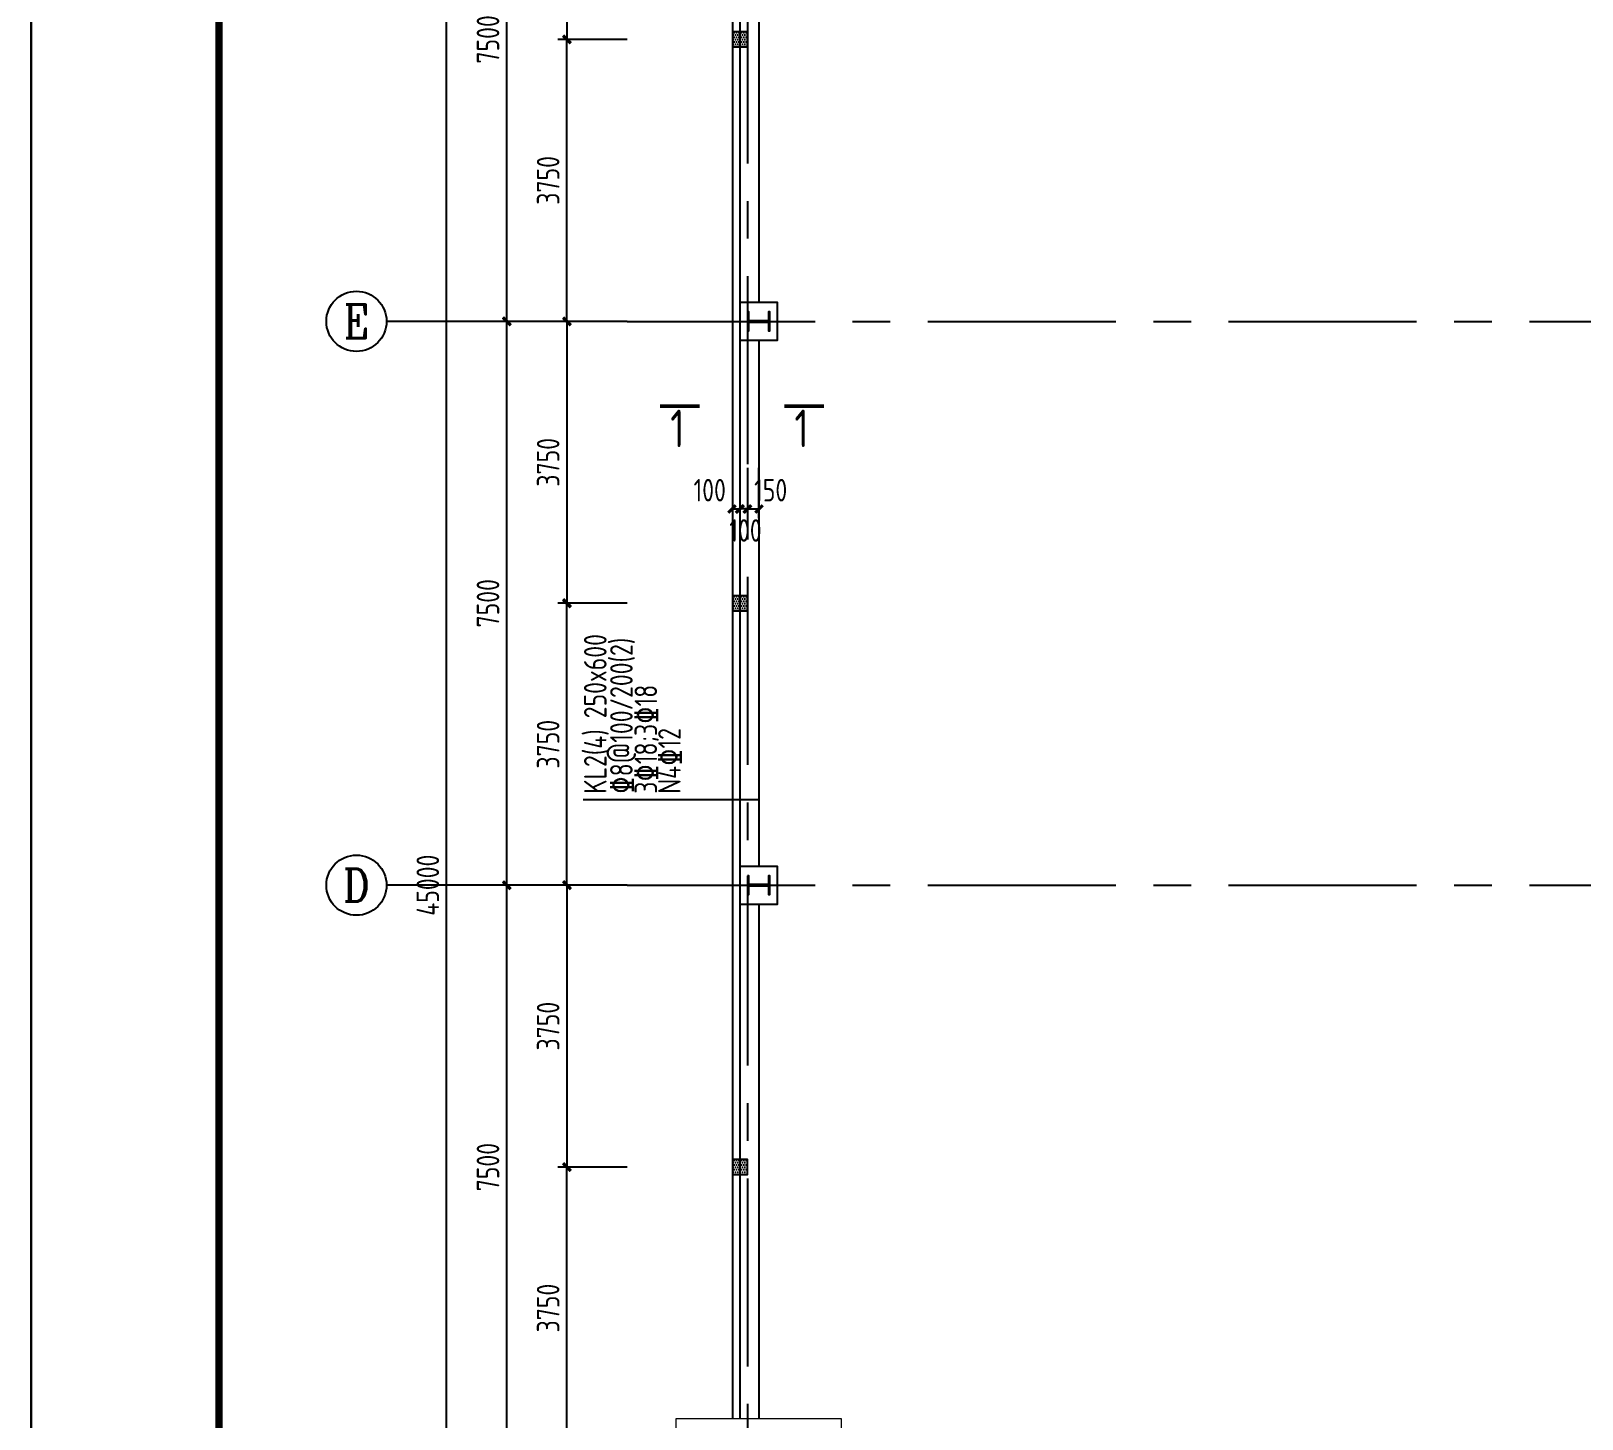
# Model space of a CAD drawing. Header units: millimetres. Extents: x 865490 to 879904, y 39442 to 44891.
# Drawn here: x 868742.9 to 868949.2, y 39677.4 to 39862 of the extents above; entities that cross this region are included whole.
import ezdxf
from ezdxf.enums import TextEntityAlignment as Align

# ---------------------------------------------------------------- set-up
doc = ezdxf.new("R2010")
doc.units = ezdxf.units.MM
doc.header["$LTSCALE"] = 1000
doc.header["$MEASUREMENT"] = 0
doc.linetypes.add('CENTER', pattern=[2, 1.25, -0.25, 0.25, -0.25])
doc.linetypes.add('DOTE', pattern=[2.42, 2, -0.2, 0.02, -0.2])
doc.layers.add('1', color=4, linetype='Continuous', lineweight=70)
doc.layers.add('承台基础', color=23, linetype='Continuous', lineweight=18)
for name, color, linetype in [('AXIS', 3, 'Continuous'), ('AXIS_TEXT', 7, 'Continuous'), ('DIM', 7, 'Continuous'), ('DOTE', 1, 'DOTE'), ('M_Prof', 2, 'Continuous'), ('PUB_DIM', 3, 'Continuous'), ('层14', 2, 'Continuous'), ('梁', 4, 'Continuous'), ('梁集中标注', 2, 'Continuous')]:
    doc.layers.add(name, color=color, linetype=linetype)
doc.styles.add('_TCH_AXIS', font='COMPLEX', dxfattribs={"bigfont": 'GBCBIG'})
doc.styles.add('COMPLEX', font='COMPLEX')
doc.styles.add('GBHZ', font='gbenor.shx', dxfattribs={"width": 0.9, "bigfont": 'gbcbig.shx'})
doc.dimstyles.new('Y100', dxfattribs={"dimscale": 0, "dimtxt": 3, "dimasz": 0.01, "dimexe": 1.2, "dimexo": 2, "dimgap": 1, "dimtad": 1, "dimdec": 0, "dimlfac": 100, "dimzin": 0, "dimdsep": 46, "dimtxsty": 'GBHZ', "dimblk": 'DX', "dimcen": 0.09, "dimdle": 1, "dimclrd": 7, "dimclre": 7, "dimclrt": 7, "dimadec": 0, "dimazin": 0, "dimtfac": 1, "dimtdec": 0, "dimtix": 1, "dimtmove": 2, "dimatfit": 3, "dimldrblk": 'DX', "dimfxl": 0, "dimtolj": 1, "dimtzin": 0, "dimarcsym": 0})
pattern_1 = [(0, (-657.64333, 1.7724), (0.15625, 0.3125), [0, -0.3125])]

# ---------------------------------------------------------------- blocks, each defined once
blk = doc.blocks.new('_AXISO')
blk.add_circle((0, 0), 0.5)
at = {"layer": 'AXIS_TEXT', "style": 'COMPLEX', "width": 1.041667}
blk.add_attdef('A', text='', height=0.56, dxfattribs=at).set_placement((-0.25, -0.28), (0.25, -0.28), align=Align.FIT)
blk = doc.blocks.new('DX')
at = {"color": 0, "linetype": 'ByBlock', "const_width": 40}
blk.add_lwpolyline([(-54, -51), (46, 49)], dxfattribs=at)
blk = doc.blocks.new('*D381')
at = {"layer": 'Defpoints', "color": 0, "transparency": 16777216}
for p in [(868806.16, 39748.36), (868822.16, 39748.36), (868822.16, 39673.36)]:
    blk.add_point(p, dxfattribs=at)
at = {"layer": 'dim', "color": 7, "lineweight": -2, "transparency": 16777216}
for p, q in [((868820.16, 39748.36), (868804.96, 39748.36)), ((868806.16, 39673.37), (868806.16, 39748.35)), ((868820.16, 39673.36), (868804.96, 39673.36))]:
    blk.add_line(p, q, dxfattribs=at)
at = {"layer": 'dim', "color": 7, "lineweight": -2, "transparency": 16777216, "xscale": 0.01, "yscale": 0.01, "zscale": 0.01}
for p, rotation in [((868806.16, 39748.36), 90), ((868806.16, 39673.36), 270)]:
    blk.add_blockref('DX', p, dxfattribs=dict(at, rotation=rotation))
at = {"layer": 'dim', "color": 7, "transparency": 16777216, "insert": (868803.66, 39710.86), "char_height": 3, "attachment_point": 5, "rotation": 90, "style": 'GBHZ'}
blk.add_mtext('\\A1;7500', dxfattribs=at)
blk = doc.blocks.new('*D382')
at = {"layer": 'Defpoints', "color": 0, "transparency": 16777216}
for p in [(868806.16, 39823.36), (868822.16, 39823.36), (868822.16, 39748.36)]:
    blk.add_point(p, dxfattribs=at)
at = {"layer": 'dim', "color": 7, "lineweight": -2, "transparency": 16777216}
for p, q in [((868820.16, 39823.36), (868804.96, 39823.36)), ((868806.16, 39748.37), (868806.16, 39823.35)), ((868820.16, 39748.36), (868804.96, 39748.36))]:
    blk.add_line(p, q, dxfattribs=at)
at = {"layer": 'dim', "color": 7, "lineweight": -2, "transparency": 16777216, "xscale": 0.01, "yscale": 0.01, "zscale": 0.01}
for p, rotation in [((868806.16, 39823.36), 90), ((868806.16, 39748.36), 270)]:
    blk.add_blockref('DX', p, dxfattribs=dict(at, rotation=rotation))
at = {"layer": 'dim', "color": 7, "transparency": 16777216, "insert": (868803.66, 39785.86), "char_height": 3, "attachment_point": 5, "rotation": 90, "style": 'GBHZ'}
blk.add_mtext('\\A1;7500', dxfattribs=at)
blk = doc.blocks.new('*D383')
at = {"layer": 'Defpoints', "color": 0, "transparency": 16777216}
for p in [(868806.16, 39898.36), (868822.16, 39898.36), (868822.16, 39823.36)]:
    blk.add_point(p, dxfattribs=at)
at = {"layer": 'dim', "color": 7, "lineweight": -2, "transparency": 16777216}
for p, q in [((868820.16, 39898.36), (868804.96, 39898.36)), ((868806.16, 39823.37), (868806.16, 39898.35)), ((868820.16, 39823.36), (868804.96, 39823.36))]:
    blk.add_line(p, q, dxfattribs=at)
at = {"layer": 'dim', "color": 7, "lineweight": -2, "transparency": 16777216, "xscale": 0.01, "yscale": 0.01, "zscale": 0.01}
for p, rotation in [((868806.16, 39898.36), 90), ((868806.16, 39823.36), 270)]:
    blk.add_blockref('DX', p, dxfattribs=dict(at, rotation=rotation))
at = {"layer": 'dim', "color": 7, "transparency": 16777216, "insert": (868803.66, 39860.86), "char_height": 3, "attachment_point": 5, "rotation": 90, "style": 'GBHZ'}
blk.add_mtext('\\A1;7500', dxfattribs=at)
blk = doc.blocks.new('*D385')
at = {"layer": 'Defpoints', "color": 0, "transparency": 16777216}
for p in [(868798.16, 39973.36), (868822.16, 39973.36), (868822.16, 39523.36)]:
    blk.add_point(p, dxfattribs=at)
at = {"layer": 'dim', "color": 7, "lineweight": -2, "transparency": 16777216}
for p, q in [((868820.16, 39973.36), (868796.96, 39973.36)), ((868798.16, 39523.37), (868798.16, 39973.35)), ((868820.16, 39523.36), (868796.96, 39523.36))]:
    blk.add_line(p, q, dxfattribs=at)
at = {"layer": 'dim', "color": 7, "lineweight": -2, "transparency": 16777216, "xscale": 0.01, "yscale": 0.01, "zscale": 0.01}
for p, rotation in [((868798.16, 39973.36), 90), ((868798.16, 39523.36), 270)]:
    blk.add_blockref('DX', p, dxfattribs=dict(at, rotation=rotation))
at = {"layer": 'dim', "color": 7, "transparency": 16777216, "insert": (868795.66, 39748.36), "char_height": 3, "attachment_point": 5, "rotation": 90, "style": 'GBHZ'}
blk.add_mtext('\\A1;45000', dxfattribs=at)
blk = doc.blocks.new('*D1204')
at = {"layer": 'Defpoints', "color": 0, "transparency": 16777216}
for p in [(868814.16, 39710.86), (868824.16, 39710.86), (868824.16, 39673.36)]:
    blk.add_point(p, dxfattribs=at)
at = {"layer": 'dim', "color": 7, "lineweight": -2, "transparency": 16777216}
for p, q in [((868822.16, 39710.86), (868812.96, 39710.86)), ((868814.16, 39673.37), (868814.16, 39710.85)), ((868822.16, 39673.36), (868812.96, 39673.36))]:
    blk.add_line(p, q, dxfattribs=at)
at = {"layer": 'dim', "color": 7, "lineweight": -2, "transparency": 16777216, "xscale": 0.01, "yscale": 0.01, "zscale": 0.01}
for p, rotation in [((868814.16, 39710.86), 90), ((868814.16, 39673.36), 270)]:
    blk.add_blockref('DX', p, dxfattribs=dict(at, rotation=rotation))
at = {"layer": 'dim', "color": 7, "transparency": 16777216, "insert": (868811.66, 39692.11), "char_height": 3, "attachment_point": 5, "rotation": 90, "style": 'GBHZ'}
blk.add_mtext('\\A1;3750', dxfattribs=at)
blk = doc.blocks.new('*D1205')
at = {"layer": 'Defpoints', "color": 0, "transparency": 16777216}
for p in [(868824.16, 39748.36), (868814.16, 39710.86), (868824.16, 39710.86)]:
    blk.add_point(p, dxfattribs=at)
at = {"layer": 'dim', "color": 7, "lineweight": -2, "transparency": 16777216}
for p, q in [((868822.16, 39748.36), (868812.96, 39748.36)), ((868814.16, 39748.35), (868814.16, 39710.87)), ((868822.16, 39710.86), (868812.96, 39710.86))]:
    blk.add_line(p, q, dxfattribs=at)
at = {"layer": 'dim', "color": 7, "lineweight": -2, "transparency": 16777216, "xscale": 0.01, "yscale": 0.01, "zscale": 0.01}
for p, rotation in [((868814.16, 39748.36), 90), ((868814.16, 39710.86), 270)]:
    blk.add_blockref('DX', p, dxfattribs=dict(at, rotation=rotation))
at = {"layer": 'dim', "color": 7, "transparency": 16777216, "insert": (868811.66, 39729.61), "char_height": 3, "attachment_point": 5, "rotation": 90, "style": 'GBHZ'}
blk.add_mtext('\\A1;3750', dxfattribs=at)
blk = doc.blocks.new('*D1206')
at = {"layer": 'Defpoints', "color": 0, "transparency": 16777216}
for p in [(868814.16, 39785.86), (868824.16, 39785.86), (868824.16, 39748.36)]:
    blk.add_point(p, dxfattribs=at)
at = {"layer": 'dim', "color": 7, "lineweight": -2, "transparency": 16777216}
for p, q in [((868822.16, 39785.86), (868812.96, 39785.86)), ((868814.16, 39748.37), (868814.16, 39785.85)), ((868822.16, 39748.36), (868812.96, 39748.36))]:
    blk.add_line(p, q, dxfattribs=at)
at = {"layer": 'dim', "color": 7, "lineweight": -2, "transparency": 16777216, "xscale": 0.01, "yscale": 0.01, "zscale": 0.01}
for p, rotation in [((868814.16, 39785.86), 90), ((868814.16, 39748.36), 270)]:
    blk.add_blockref('DX', p, dxfattribs=dict(at, rotation=rotation))
at = {"layer": 'dim', "color": 7, "transparency": 16777216, "insert": (868811.66, 39767.11), "char_height": 3, "attachment_point": 5, "rotation": 90, "style": 'GBHZ'}
blk.add_mtext('\\A1;3750', dxfattribs=at)
blk = doc.blocks.new('*D1207')
at = {"layer": 'Defpoints', "color": 0, "transparency": 16777216}
for p in [(868824.16, 39823.36), (868814.16, 39785.86), (868824.16, 39785.86)]:
    blk.add_point(p, dxfattribs=at)
at = {"layer": 'dim', "color": 7, "lineweight": -2, "transparency": 16777216}
for p, q in [((868822.16, 39823.36), (868812.96, 39823.36)), ((868814.16, 39823.35), (868814.16, 39785.87)), ((868822.16, 39785.86), (868812.96, 39785.86))]:
    blk.add_line(p, q, dxfattribs=at)
at = {"layer": 'dim', "color": 7, "lineweight": -2, "transparency": 16777216, "xscale": 0.01, "yscale": 0.01, "zscale": 0.01}
for p, rotation in [((868814.16, 39823.36), 90), ((868814.16, 39785.86), 270)]:
    blk.add_blockref('DX', p, dxfattribs=dict(at, rotation=rotation))
at = {"layer": 'dim', "color": 7, "transparency": 16777216, "insert": (868811.66, 39804.61), "char_height": 3, "attachment_point": 5, "rotation": 90, "style": 'GBHZ'}
blk.add_mtext('\\A1;3750', dxfattribs=at)
blk = doc.blocks.new('*D1208')
at = {"layer": 'Defpoints', "color": 0, "transparency": 16777216}
for p in [(868814.16, 39860.86), (868824.16, 39860.86), (868824.16, 39823.36)]:
    blk.add_point(p, dxfattribs=at)
at = {"layer": 'dim', "color": 7, "lineweight": -2, "transparency": 16777216}
for p, q in [((868822.16, 39860.86), (868812.96, 39860.86)), ((868814.16, 39823.37), (868814.16, 39860.85)), ((868822.16, 39823.36), (868812.96, 39823.36))]:
    blk.add_line(p, q, dxfattribs=at)
at = {"layer": 'dim', "color": 7, "lineweight": -2, "transparency": 16777216, "xscale": 0.01, "yscale": 0.01, "zscale": 0.01}
for p, rotation in [((868814.16, 39860.86), 90), ((868814.16, 39823.36), 270)]:
    blk.add_blockref('DX', p, dxfattribs=dict(at, rotation=rotation))
at = {"layer": 'dim', "color": 7, "transparency": 16777216, "insert": (868811.66, 39842.11), "char_height": 3, "attachment_point": 5, "rotation": 90, "style": 'GBHZ'}
blk.add_mtext('\\A1;3750', dxfattribs=at)
blk = doc.blocks.new('*D1209')
at = {"layer": 'Defpoints', "color": 0, "transparency": 16777216}
for p in [(868824.16, 39898.36), (868814.16, 39860.86), (868824.16, 39860.86)]:
    blk.add_point(p, dxfattribs=at)
at = {"layer": 'dim', "color": 7, "lineweight": -2, "transparency": 16777216}
for p, q in [((868822.16, 39898.36), (868812.96, 39898.36)), ((868814.16, 39898.35), (868814.16, 39860.87)), ((868822.16, 39860.86), (868812.96, 39860.86))]:
    blk.add_line(p, q, dxfattribs=at)
at = {"layer": 'dim', "color": 7, "lineweight": -2, "transparency": 16777216, "xscale": 0.01, "yscale": 0.01, "zscale": 0.01}
for p, rotation in [((868814.16, 39898.36), 90), ((868814.16, 39860.86), 270)]:
    blk.add_blockref('DX', p, dxfattribs=dict(at, rotation=rotation))
at = {"layer": 'dim', "color": 7, "transparency": 16777216, "insert": (868811.66, 39879.61), "char_height": 3, "attachment_point": 5, "rotation": 90, "style": 'GBHZ'}
blk.add_mtext('\\A1;3750', dxfattribs=at)
blk = doc.blocks.new('*D2242')
at = {"layer": 'Defpoints', "color": 0, "transparency": 16777216}
for p in [(868836.16, 39805.89), (868837.16, 39805.89), (868837.16, 39798.4)]:
    blk.add_point(p, dxfattribs=at)
at = {"layer": '梁', "color": 7, "lineweight": -2, "transparency": 16777216}
for p, q in [((868836.16, 39803.89), (868836.16, 39797.2)), ((868837.16, 39803.89), (868837.16, 39797.2)), ((868836.15, 39798.4), (868836.14, 39798.4)), ((868836.16, 39798.4), (868837.16, 39798.4)), ((868837.17, 39798.4), (868837.18, 39798.4))]:
    blk.add_line(p, q, dxfattribs=at)
at = {"layer": '梁', "color": 7, "lineweight": -2, "transparency": 16777216, "xscale": 0.01, "yscale": 0.01, "zscale": 0.01}
blk.add_blockref('DX', (868836.16, 39798.4), dxfattribs=at)
at = {"layer": '梁', "color": 7, "lineweight": -2, "transparency": 16777216, "xscale": 0.01, "yscale": 0.01, "zscale": 0.01, "rotation": 180}
blk.add_blockref('DX', (868837.16, 39798.4), dxfattribs=at)
at = {"layer": '梁', "color": 7, "transparency": 16777216, "insert": (868833.15, 39800.9), "char_height": 3, "attachment_point": 5, "style": 'GBHZ'}
blk.add_mtext('\\A1;100', dxfattribs=at)
blk = doc.blocks.new('*D2243')
at = {"layer": 'Defpoints', "color": 0, "transparency": 16777216}
for p in [(868838.16, 39805.89), (868839.66, 39805.89), (868839.66, 39798.4)]:
    blk.add_point(p, dxfattribs=at)
at = {"layer": '梁', "color": 7, "lineweight": -2, "transparency": 16777216}
for p, q in [((868838.16, 39803.89), (868838.16, 39797.2)), ((868839.66, 39803.89), (868839.66, 39797.2)), ((868838.15, 39798.4), (868838.14, 39798.4)), ((868838.16, 39798.4), (868839.66, 39798.4)), ((868839.67, 39798.4), (868839.68, 39798.4))]:
    blk.add_line(p, q, dxfattribs=at)
at = {"layer": '梁', "color": 7, "lineweight": -2, "transparency": 16777216, "xscale": 0.01, "yscale": 0.01, "zscale": 0.01}
blk.add_blockref('DX', (868838.16, 39798.4), dxfattribs=at)
at = {"layer": '梁', "color": 7, "lineweight": -2, "transparency": 16777216, "xscale": 0.01, "yscale": 0.01, "zscale": 0.01, "rotation": 180}
blk.add_blockref('DX', (868839.66, 39798.4), dxfattribs=at)
at = {"layer": '梁', "color": 7, "transparency": 16777216, "insert": (868841.26, 39800.9), "char_height": 3, "attachment_point": 5, "style": 'GBHZ'}
blk.add_mtext('\\A1;150', dxfattribs=at)
blk = doc.blocks.new('*D2244')
at = {"layer": 'Defpoints', "color": 0, "transparency": 16777216}
for p in [(868837.16, 39805.89), (868838.16, 39805.89), (868837.16, 39798.4)]:
    blk.add_point(p, dxfattribs=at)
at = {"layer": '梁', "color": 7, "lineweight": -2, "transparency": 16777216}
for p, q in [((868837.16, 39803.89), (868837.16, 39797.2)), ((868838.16, 39803.89), (868838.16, 39797.2)), ((868837.15, 39798.4), (868837.14, 39798.4)), ((868838.16, 39798.4), (868837.16, 39798.4)), ((868838.17, 39798.4), (868838.18, 39798.4))]:
    blk.add_line(p, q, dxfattribs=at)
at = {"layer": '梁', "color": 7, "lineweight": -2, "transparency": 16777216, "xscale": 0.01, "yscale": 0.01, "zscale": 0.01}
blk.add_blockref('DX', (868837.16, 39798.4), dxfattribs=at)
at = {"layer": '梁', "color": 7, "lineweight": -2, "transparency": 16777216, "xscale": 0.01, "yscale": 0.01, "zscale": 0.01, "rotation": 180}
blk.add_blockref('DX', (868838.16, 39798.4), dxfattribs=at)
at = {"layer": '梁', "color": 7, "transparency": 16777216, "insert": (868837.91, 39795.54), "char_height": 3, "attachment_point": 5, "style": 'GBHZ'}
blk.add_mtext('\\A1;100', dxfattribs=at)

msp = doc.modelspace()

# ---------------------------------------------------------------- hatches: boundary and pattern name
at = {"layer": '层14'}
h = msp.add_hatch(dxfattribs=at)
h.set_pattern_fill('DOTS', color=256, scale=5)
h.set_pattern_definition(pattern_1)
h.paths.add_polyline_path([(868836.161, 39859.858), (868838.161, 39859.858), (868838.161, 39861.858), (868836.161, 39861.858)])
h = msp.add_hatch(dxfattribs=at)
h.set_pattern_fill('DOTS', color=256, scale=5)
h.set_pattern_definition(pattern_1)
h.paths.add_polyline_path([(868836.161, 39784.858), (868838.161, 39784.858), (868838.161, 39786.858), (868836.161, 39786.858)])
h = msp.add_hatch(dxfattribs=at)
h.set_pattern_fill('DOTS', color=256, scale=5)
h.set_pattern_definition(pattern_1)
h.paths.add_polyline_path([(868836.161, 39709.858), (868838.161, 39709.858), (868838.161, 39711.858), (868836.161, 39711.858)])

# ---------------------------------------------------------------- linework, layer by layer
for p, q in [((868742.883, 39450.4), (868742.883, 40044.4)), ((868742.883, 40044.4), (868742.883, 39450.4))]:
    msp.add_line(p, q)
at = {"color": 0, "const_width": 1}
msp.add_lwpolyline([(869573.883, 39460.4), (868767.883, 39460.4), (868767.883, 40034.4), (869573.883, 40034.4)], close=True, dxfattribs=at)
for points in [[(868837.161, 39820.858), (868842.161, 39820.858), (868842.161, 39825.858), (868837.161, 39825.858)], [(868837.161, 39745.858), (868842.161, 39745.858), (868842.161, 39750.858), (868837.161, 39750.858)]]:
    msp.add_lwpolyline(points, close=True)
at = {"layer": '1', "color": 2, "const_width": 0.48}
for points in [[(868826.54, 39812.081), (868831.823, 39812.081)], [(868843.058, 39812.081), (868848.341, 39812.081)]]:
    msp.add_lwpolyline(points, dxfattribs=at)
at = {"layer": 'AXIS', "color": 0}
for p, q in [((868822.161, 39823.358), (868790.161, 39823.358)), ((868822.161, 39748.358), (868790.161, 39748.358))]:
    msp.add_line(p, q, dxfattribs=at)
at = {"layer": 'DOTE', "linetype": 'CENTER', "ltscale": 0.02}
for p, q in [((868838.161, 39989.358), (868838.161, 39507.358)), ((868822.161, 39823.358), (869324.161, 39823.358)), ((868822.161, 39748.358), (869324.161, 39748.358))]:
    msp.add_line(p, q, dxfattribs=at)
at = {"layer": 'M_Prof'}
for points in [[(868838.161, 39824.608), (868838.161, 39822.108), (868838.361, 39822.108), (868838.361, 39823.268), (868840.961, 39823.268), (868840.961, 39822.108), (868841.161, 39822.108), (868841.161, 39824.608), (868840.961, 39824.608), (868840.961, 39823.448), (868838.361, 39823.448), (868838.361, 39824.608)], [(868838.161, 39749.608), (868838.161, 39747.108), (868838.361, 39747.108), (868838.361, 39748.268), (868840.961, 39748.268), (868840.961, 39747.108), (868841.161, 39747.108), (868841.161, 39749.608), (868840.961, 39749.608), (868840.961, 39748.448), (868838.361, 39748.448), (868838.361, 39749.608)]]:
    msp.add_lwpolyline(points, close=True, dxfattribs=at)
at = {"layer": '层14'}
for points in [[(868836.161, 39859.858), (868838.161, 39859.858), (868838.161, 39861.858), (868836.161, 39861.858)], [(868836.161, 39784.858), (868838.161, 39784.858), (868838.161, 39786.858), (868836.161, 39786.858)], [(868836.161, 39709.858), (868838.161, 39709.858), (868838.161, 39711.858), (868836.161, 39711.858)]]:
    msp.add_lwpolyline(points, close=True, dxfattribs=at)
at = {"layer": '承台基础', "color": 2, "ltscale": 0.006}
msp.add_lwpolyline([(868828.661, 39669.358), (868850.661, 39669.358), (868850.661, 39677.358), (868828.661, 39677.358)], close=True, dxfattribs=at)
at = {"layer": '梁'}
for p, q in [((868836.161, 39976.358), (868836.161, 39677.358)), ((868837.161, 39975.358), (868837.161, 39677.358)), ((868839.661, 39895.858), (868839.661, 39825.858)), ((868839.661, 39820.858), (868839.661, 39750.858)), ((868839.661, 39745.858), (868839.661, 39677.358))]:
    msp.add_line(p, q, dxfattribs=at)
at = {"layer": '梁集中标注'}
msp.add_line((868839.661, 39759.696), (868816.337, 39759.696), dxfattribs=at)

# ---------------------------------------------------------------- block references
at = {"layer": 'AXIS', "color": 0}
ref = msp.add_blockref('_AXISO', (868786.161, 39823.358), dxfattribs=dict(at, xscale=8, yscale=8, zscale=8))
ref.add_attrib('A', 'E', dxfattribs={"layer": 'AXIS_TEXT', "color": 0, "height": 4.454, "style": '_TCH_AXIS'}).set_placement((868784.464, 39821.131), (868787.858, 39821.131), align=Align.FIT)
ref = msp.add_blockref('_AXISO', (868786.161, 39748.358), dxfattribs=dict(at, xscale=8, yscale=8, zscale=8))
ref.add_attrib('A', 'D', dxfattribs={"layer": 'AXIS_TEXT', "color": 0, "height": 4.353, "style": '_TCH_AXIS'}).set_placement((868784.399, 39746.182), (868787.923, 39746.182), align=Align.FIT)

# ---------------------------------------------------------------- texts
at = {"layer": 'PUB_DIM', "style": 'GBHZ', "width": 0.9}
for p in [(868827.895, 39806.616), (868844.414, 39806.616)]:
    msp.add_text('1', height=5, dxfattribs=at).set_placement(p)
at = {"layer": '梁集中标注', "style": 'GBHZ', "width": 0.9}
for s, p in [('KL2(4) 250x600', (868819.431, 39760.523)), ('%%1328@100/200(2)', (868822.908, 39760.523)), ('N4%%13212', (868829.291, 39760.523))]:
    msp.add_text(s, height=3, rotation=90, dxfattribs=at).set_placement(p)
at = {"layer": '梁集中标注', "color": 1, "style": 'GBHZ', "width": 0.9}
msp.add_text('3%%13218;3%%13218', height=3, rotation=90, dxfattribs=at).set_placement((868826.156, 39760.523))

# ---------------------------------------------------------------- dimensions: what is measured, and where the dimension line sits
at = {"layer": 'dim'}
for base, p1, p2, angle, picture, middle in [((868798.161, 39973.358), (868822.161, 39523.358), (868822.161, 39973.358), 90, '*D385', (868795.661, 39748.358)), ((868806.161, 39898.358), (868822.161, 39823.358), (868822.161, 39898.358), 90, '*D383', (868803.661, 39860.858)), ((868814.161, 39860.858), (868824.161, 39898.358), (868824.161, 39860.858), 270, '*D1209', (868811.661, 39879.608)), ((868814.161, 39860.858), (868824.161, 39823.358), (868824.161, 39860.858), 90, '*D1208', (868811.661, 39842.108)), ((868806.161, 39823.358), (868822.161, 39748.358), (868822.161, 39823.358), 90, '*D382', (868803.661, 39785.858)), ((868814.161, 39785.858), (868824.161, 39823.358), (868824.161, 39785.858), 270, '*D1207', (868811.661, 39804.608)), ((868814.161, 39785.858), (868824.161, 39748.358), (868824.161, 39785.858), 90, '*D1206', (868811.661, 39767.108)), ((868806.161, 39748.358), (868822.161, 39673.358), (868822.161, 39748.358), 90, '*D381', (868803.661, 39710.858)), ((868814.161, 39710.858), (868824.161, 39748.358), (868824.161, 39710.858), 270, '*D1205', (868811.661, 39729.608)), ((868814.161, 39710.858), (868824.161, 39673.358), (868824.161, 39710.858), 90, '*D1204', (868811.661, 39692.108))]:
    dim = msp.add_linear_dim(base=base, p1=p1, p2=p2, angle=angle, dimstyle='Y100', override={"dimscale": 1}, dxfattribs=at)
    dim.commit()
    dim.dimension.update_dxf_attribs({"geometry": picture, "text_midpoint": middle})
at = {"layer": '梁'}
for base, p1, p2, picture, middle in [((868837.161, 39798.402), (868836.161, 39805.885), (868837.161, 39805.885), '*D2242', (868833.147, 39800.902)), ((868839.661, 39798.402), (868838.161, 39805.885), (868839.661, 39805.885), '*D2243', (868841.258, 39800.902))]:
    dim = msp.add_linear_dim(base=base, p1=p1, p2=p2, dimstyle='Y100', override={"dimscale": 1, "dimfxl": 2}, dxfattribs=at)
    dim.commit()
    dim.dimension.update_dxf_attribs({"geometry": picture, "text_midpoint": middle, "dimtype": 160})
dim = msp.add_linear_dim(base=(868837.161, 39798.402), p1=(868838.161, 39805.885), p2=(868837.161, 39805.885), angle=180, dimstyle='Y100', override={"dimscale": 1, "dimfxl": 2}, dxfattribs=at)
dim.commit()
dim.dimension.update_dxf_attribs({"geometry": '*D2244', "text_midpoint": (868837.91, 39795.541), "dimtype": 160})

doc.saveas('drawing.dxf')
